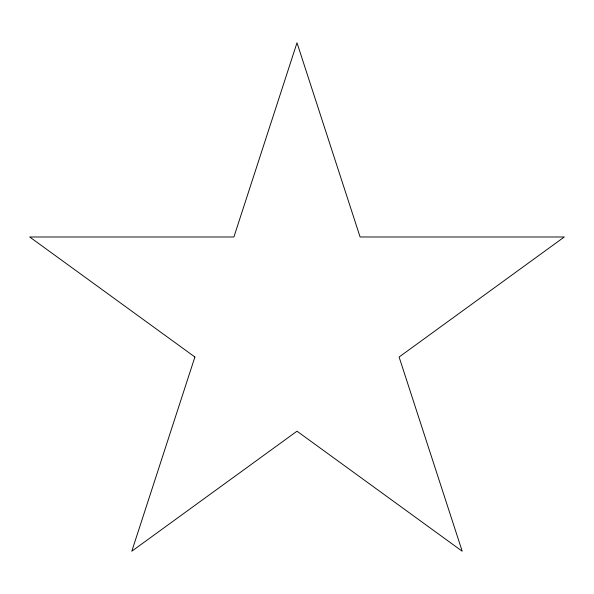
<?xml version="1.0" encoding="UTF-8"?>
<svg xmlns="http://www.w3.org/2000/svg" width="594" height="594" viewBox="0 0 594 594"><rect width="100%" height="100%" fill="white"/><g stroke="black" fill="none" stroke-linecap="round" stroke-linejoin="round"><path stroke-width="0.89" d="M194.899 357.016L131.801 551.217L297 431.192L462.199 551.217L399.101 357.016L564.3 236.984L360.098 236.984L297 42.783L233.902 236.984L29.7 236.984L194.899 357.016"/></g></svg>
